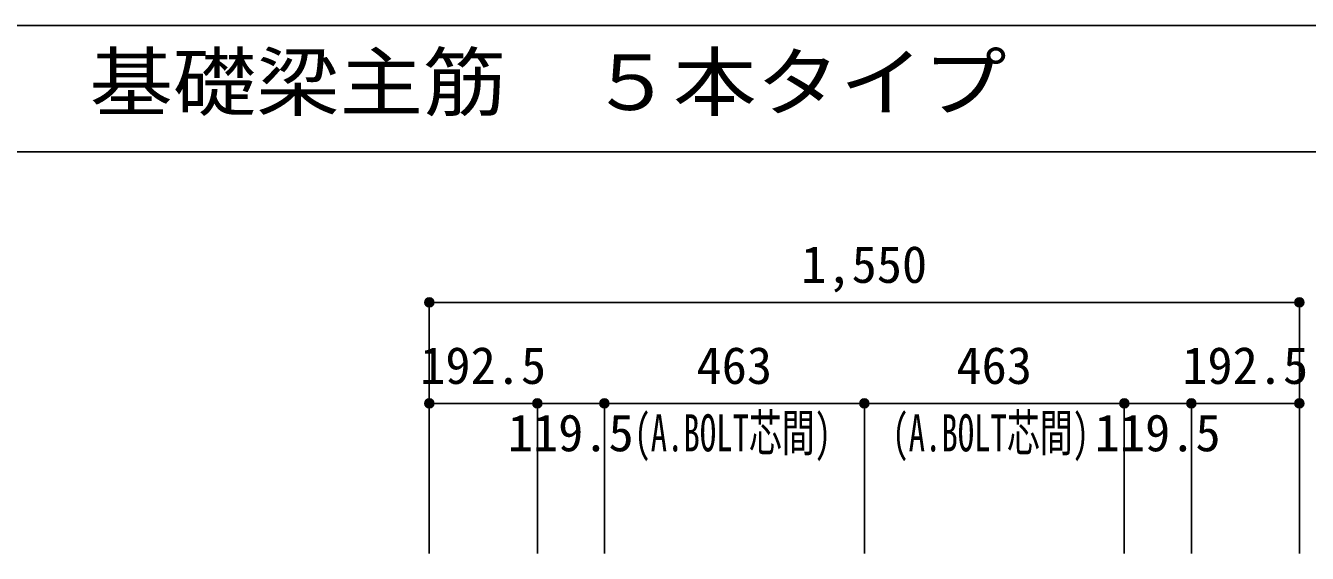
# Model space of a CAD drawing. Units: millimetres at full size, sheet at 1:30. Extents: x -5973 to 5954, y -4195 to 4201.
# Drawn here: x -942 to 1342, y 3261 to 4201 of the extents above; entities that cross this region are included whole.
import ezdxf
from ezdxf.enums import TextEntityAlignment as Align

# ---------------------------------------------------------------- set-up
doc = ezdxf.new("R2010")
doc.units = ezdxf.units.MM
doc.header["$LTSCALE"] = 30
doc.header["$PDMODE"] = 32
doc.header["$PDSIZE"] = 15
for name, color, linetype in [('0-7_文字', 4, 'Continuous'), ('0-D_寸法', 4, 'Continuous'), ('6-7_文字', 7, 'Continuous'), ('F-0_枠', 6, 'Continuous')]:
    doc.layers.add(name, color=color, linetype=linetype)
doc.styles.add('ＭＳ ゴシック', font='')
doc.styles.get('ＭＳ ゴシック').set_extended_font_data('MS Gothic')

msp = doc.modelspace()

# ---------------------------------------------------------------- linework, layer by layer
at = {"layer": '0-D_寸法'}
for p, q in [((-222.56, 3708.07), (-222.56, 3528.07)), ((-222.56, 3708.07), (-222.56, 3528.07)), ((-222.56, 3708.07), (1327.44, 3708.07)), ((-222.56, 3708.07), (1327.44, 3708.07)), ((1327.44, 3708.07), (1327.44, 3528.07)), ((-222.56, 3528.07), (-222.56, 3261.03)), ((-222.56, 3528.07), (-30.06, 3528.07)), ((-222.56, 3528.07), (-222.56, 3261.03)), ((-30.06, 3528.07), (-30.06, 3261.03)), ((-30.06, 3528.07), (89.44, 3528.07)), ((89.44, 3528.07), (89.44, 3261.03)), ((89.44, 3528.07), (552.44, 3528.07)), ((552.44, 3528.07), (552.44, 3261.03)), ((552.44, 3528.07), (1015.44, 3528.07)), ((1015.44, 3528.07), (1015.44, 3261.03)), ((1015.44, 3528.07), (1134.94, 3528.07)), ((1134.94, 3528.07), (1134.94, 3261.03)), ((1134.94, 3528.07), (1327.44, 3528.07)), ((1327.44, 3528.07), (1327.44, 3261.03))]:
    msp.add_line(p, q, dxfattribs=at)
for centre, radius in [((-222.56, 3708.07), 8), ((-222.56, 3708.07), 7.2), ((-222.56, 3708.07), 6.4), ((-222.56, 3708.07), 5.6), ((-222.56, 3708.07), 4.8), ((-222.56, 3708.07), 4), ((-222.56, 3708.07), 3.2), ((-222.56, 3708.07), 2.4), ((-222.56, 3708.07), 1.6), ((-222.56, 3708.07), 0.8), ((1327.44, 3708.07), 8), ((1327.44, 3708.07), 7.2), ((1327.44, 3708.07), 6.4), ((1327.44, 3708.07), 5.6), ((1327.44, 3708.07), 4.8), ((1327.44, 3708.07), 4), ((1327.44, 3708.07), 3.2), ((1327.44, 3708.07), 2.4), ((1327.44, 3708.07), 1.6), ((1327.44, 3708.07), 0.8), ((-222.56, 3528.07), 8), ((-222.56, 3528.07), 7.2), ((-222.56, 3528.07), 6.4), ((-222.56, 3528.07), 5.6), ((-222.56, 3528.07), 4.8), ((-222.56, 3528.07), 4), ((-222.56, 3528.07), 3.2), ((-222.56, 3528.07), 2.4), ((-222.56, 3528.07), 1.6), ((-222.56, 3528.07), 0.8), ((-30.06, 3528.07), 8), ((-30.06, 3528.07), 7.2), ((-30.06, 3528.07), 6.4), ((-30.06, 3528.07), 5.6), ((-30.06, 3528.07), 4.8), ((-30.06, 3528.07), 4), ((-30.06, 3528.07), 3.2), ((-30.06, 3528.07), 2.4), ((-30.06, 3528.07), 1.6), ((-30.06, 3528.07), 0.8), ((89.44, 3528.07), 8), ((89.44, 3528.07), 7.2), ((89.44, 3528.07), 6.4), ((89.44, 3528.07), 5.6), ((89.44, 3528.07), 4.8), ((89.44, 3528.07), 4), ((89.44, 3528.07), 3.2), ((89.44, 3528.07), 2.4), ((89.44, 3528.07), 1.6), ((89.44, 3528.07), 0.8), ((552.44, 3528.07), 8), ((552.44, 3528.07), 7.2), ((552.44, 3528.07), 6.4), ((552.44, 3528.07), 5.6), ((552.44, 3528.07), 4.8), ((552.44, 3528.07), 4), ((552.44, 3528.07), 3.2), ((552.44, 3528.07), 2.4), ((552.44, 3528.07), 1.6), ((552.44, 3528.07), 0.8), ((1015.44, 3528.07), 8), ((1015.44, 3528.07), 7.2), ((1015.44, 3528.07), 6.4), ((1015.44, 3528.07), 5.6), ((1015.44, 3528.07), 4.8), ((1015.44, 3528.07), 4), ((1015.44, 3528.07), 3.2), ((1015.44, 3528.07), 2.4), ((1015.44, 3528.07), 1.6), ((1015.44, 3528.07), 0.8), ((1134.94, 3528.07), 8), ((1134.94, 3528.07), 7.2), ((1134.94, 3528.07), 6.4), ((1134.94, 3528.07), 5.6), ((1134.94, 3528.07), 4.8), ((1134.94, 3528.07), 4), ((1134.94, 3528.07), 3.2), ((1134.94, 3528.07), 2.4), ((1134.94, 3528.07), 1.6), ((1134.94, 3528.07), 0.8), ((1327.44, 3528.07), 8), ((1327.44, 3528.07), 7.2), ((1327.44, 3528.07), 6.4), ((1327.44, 3528.07), 5.6), ((1327.44, 3528.07), 4.8), ((1327.44, 3528.07), 4), ((1327.44, 3528.07), 3.2), ((1327.44, 3528.07), 2.4), ((1327.44, 3528.07), 1.6), ((1327.44, 3528.07), 0.8)]:
    msp.add_circle(centre, radius, dxfattribs=at)
at = {"layer": '0-D_寸法', "color": 7}
for p in [(-222.56, 3708.07), (-222.56, 3708.07), (1327.44, 3708.07), (-222.56, 3528.07), (-222.56, 3528.07), (-30.06, 3528.07), (-30.06, 3528.07), (89.44, 3528.07), (89.44, 3528.07), (552.44, 3528.07), (552.44, 3528.07), (1015.44, 3528.07), (1015.44, 3528.07), (1134.94, 3528.07), (1134.94, 3528.07), (1327.44, 3528.07), (1327.44, 3528.07)]:
    msp.add_point(p, dxfattribs=at)
at = {"layer": 'F-0_枠'}
msp.add_line((-5972.88, 4201.15), (5954.1, 4201.15), dxfattribs=at)
at = {"layer": 'F-0_枠', "color": 2}
msp.add_line((-5972.88, 3976.15), (3723.6, 3976.15), dxfattribs=at)

# ---------------------------------------------------------------- texts
at = {"layer": '0-7_文字', "style": 'ＭＳ ゴシック', "width": 0.65}
for p in [(142.68, 3422.96), (602.19, 3422.96)]:
    msp.add_text('(A.BOLT芯間)', height=65.98, dxfattribs=at).set_placement(p, align=Align.BOTTOM_LEFT)
at = {"layer": '0-D_寸法', "style": 'ＭＳ ゴシック'}
for s, p in [('1,550', (439.94, 3723.07)), ('192.5', (-238.81, 3543.07)), ('463', (253.44, 3543.07)), ('463', (716.44, 3543.07)), ('192.5', (1118.69, 3543.07)), ('119.5', (-82.81, 3423.07)), ('119.5', (962.69, 3423.07))]:
    msp.add_text(s, height=65.98, dxfattribs=at).set_placement(p, align=Align.BOTTOM_LEFT)
at = {"layer": '6-7_文字', "color": 2, "style": 'ＭＳ ゴシック', "width": 1.1}
msp.add_text('\u3000\u3000基礎梁主筋\u3000５本タイプ', height=98.97, dxfattribs=at).set_placement((-1124.64, 4021.15), align=Align.BOTTOM_LEFT)

doc.saveas('drawing.dxf')
